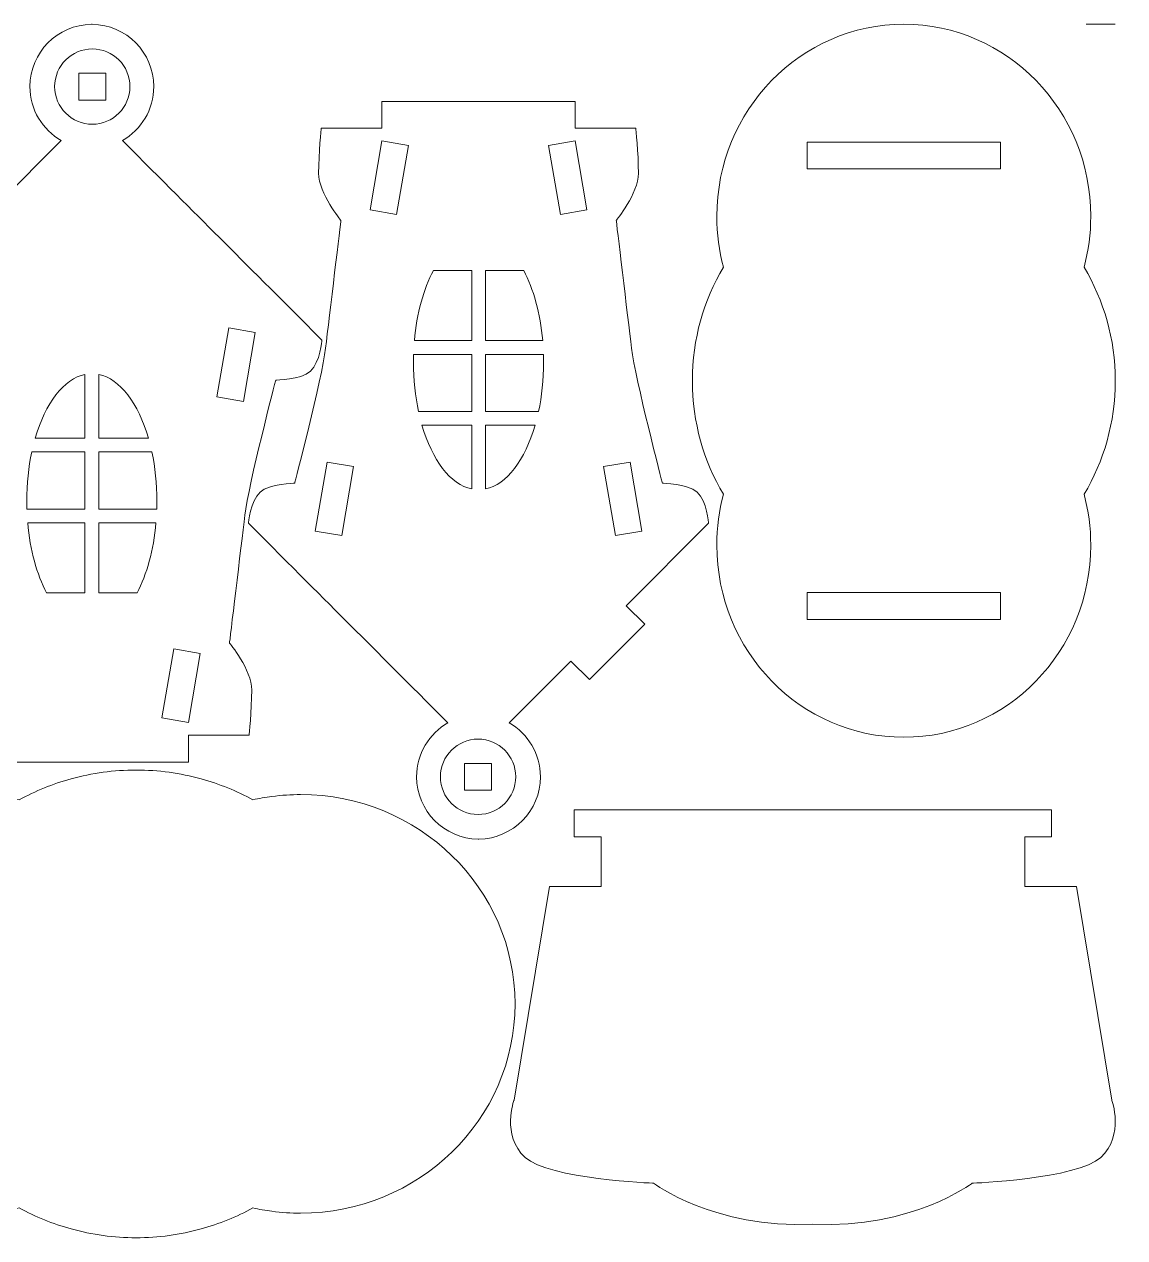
# Model space of a CAD drawing. Header units: centimetres. Extents: x -26 to 19.1, y -49.6 to 45.
# Drawn here: x 2.71 to 19.08, y -49.25 to -31.19 of the extents above; entities that cross this region are included whole.
import ezdxf

# ---------------------------------------------------------------- set-up
doc = ezdxf.new("R2010")
doc.units = ezdxf.units.CM
doc.header["$MEASUREMENT"] = 0
doc.layers.add('layer 1', color=7, linetype='Continuous')

msp = doc.modelspace()

# ---------------------------------------------------------------- linework, layer by layer
at = {"layer": 'layer 1', "color": 250, "lineweight": 9}
for points, knots in [([(3.71811, -31.18583), (3.71811, -31.18583), (3.71811, -31.18565), (3.71811, -31.18565), (3.71811, -31.18565), (3.71811, -31.18565), (3.71144, -31.18573), (3.71144, -31.18573), (3.71144, -31.18573), (3.71144, -31.18573), (3.70478, -31.18565), (3.70478, -31.18565), (3.70478, -31.18565), (3.70478, -31.18565), (3.70478, -31.18583), (3.70478, -31.18583), (3.70478, -31.18583), (3.19858, -31.19297), (2.79026, -31.60559), (2.79026, -32.11351), (2.79026, -32.11351), (2.79026, -32.45729), (2.97738, -32.75749), (3.25532, -32.91777), (3.25532, -32.91777), (3.25532, -32.91777), (2.33755, -33.83555), (2.33755, -33.83555), (2.33755, -33.83555), (2.33755, -33.83555), (2.06136, -33.55937), (2.06136, -33.55937), (2.06136, -33.55937), (2.06136, -33.55937), (1.23787, -34.38288), (1.23787, -34.38288), (1.23787, -34.38288), (1.23787, -34.38288), (1.51404, -34.65904), (1.51404, -34.65904), (1.51404, -34.65904), (1.51404, -34.65904), (0.28688, -35.8862), (0.28688, -35.8862), (0.28688, -35.8862), (0.28688, -35.8862), (0.31382, -36.21728), (0.45927, -36.34951), (0.45927, -36.34951), (0.60472, -36.48173), (0.97498, -36.48173), (0.97498, -36.48173), (0.97498, -36.48173), (0.97498, -36.48173), (1.37932, -38.03443), (1.435, -38.49445), (1.435, -38.49445), (1.49068, -38.95448), (1.66258, -40.39581), (1.66258, -40.39581), (1.66258, -40.39581), (1.66258, -40.39581), (1.332, -40.79251), (1.332, -41.09664), (1.332, -41.09664), (1.332, -41.40077), (1.37167, -41.76729), (1.37167, -41.76729), (1.37167, -41.76729), (1.37167, -41.76729), (2.27415, -41.76729), (2.27415, -41.76729), (2.27415, -41.76729), (2.27415, -41.76729), (2.27415, -42.16691), (2.27415, -42.16691), (2.27415, -42.16691), (2.27415, -42.16691), (5.14874, -42.16691), (5.14874, -42.16691), (5.14874, -42.16691), (5.14874, -42.16691), (5.14874, -41.76729), (5.14874, -41.76729), (5.14874, -41.76729), (5.14874, -41.76729), (6.05122, -41.76729), (6.05122, -41.76729), (6.05122, -41.76729), (6.05122, -41.76729), (6.09088, -41.40077), (6.09088, -41.09664), (6.09088, -41.09664), (6.09088, -40.79251), (5.76031, -40.39581), (5.76031, -40.39581), (5.76031, -40.39581), (5.76031, -40.39581), (5.9322, -38.95448), (5.98788, -38.49445), (5.98788, -38.49445), (6.04356, -38.03443), (6.44791, -36.48173), (6.44791, -36.48173), (6.44791, -36.48173), (6.44791, -36.48173), (6.81816, -36.48173), (6.96362, -36.34951), (6.96362, -36.34951), (7.10907, -36.21728), (7.136, -35.8862), (7.136, -35.8862), (7.136, -35.8862), (5.78482, -34.53501), (5.41035, -34.16056), (4.16756, -32.91777), (4.16756, -32.91777), (4.44551, -32.75749), (4.63263, -32.45729), (4.63263, -32.11351), (4.63263, -32.11351), (4.63263, -31.60559), (4.22431, -31.19297), (3.71811, -31.18583)], [0, 0, 0, 0, 0.03125, 0.03125, 0.03125, 0.03125, 0.0625, 0.0625, 0.0625, 0.0625, 0.09375, 0.09375, 0.09375, 0.09375, 0.125, 0.125, 0.125, 0.125, 0.15625, 0.15625, 0.15625, 0.15625, 0.1875, 0.1875, 0.1875, 0.1875, 0.21875, 0.21875, 0.21875, 0.21875, 0.25, 0.25, 0.25, 0.25, 0.28125, 0.28125, 0.28125, 0.28125, 0.3125, 0.3125, 0.3125, 0.3125, 0.34375, 0.34375, 0.34375, 0.34375, 0.375, 0.375, 0.375, 0.375, 0.40625, 0.40625, 0.40625, 0.40625, 0.4375, 0.4375, 0.4375, 0.4375, 0.46875, 0.46875, 0.46875, 0.46875, 0.5, 0.5, 0.5, 0.5, 0.53125, 0.53125, 0.53125, 0.53125, 0.5625, 0.5625, 0.5625, 0.5625, 0.59375, 0.59375, 0.59375, 0.59375, 0.625, 0.625, 0.625, 0.625, 0.65625, 0.65625, 0.65625, 0.65625, 0.6875, 0.6875, 0.6875, 0.6875, 0.71875, 0.71875, 0.71875, 0.71875, 0.75, 0.75, 0.75, 0.75, 0.78125, 0.78125, 0.78125, 0.78125, 0.8125, 0.8125, 0.8125, 0.8125, 0.84375, 0.84375, 0.84375, 0.84375, 0.875, 0.875, 0.875, 0.875, 0.90625, 0.90625, 0.90625, 0.90625, 0.9375, 0.9375, 0.9375, 0.9375, 1, 1, 1, 1]), ([(13.01291, -38.93944), (13.01291, -38.67705), (13.04751, -38.423), (13.11199, -38.18164), (13.11199, -38.18164), (12.81782, -37.68983), (12.64803, -37.11111), (12.64803, -36.49167), (12.64803, -36.49167), (12.64803, -35.87223), (12.81782, -35.29351), (13.11199, -34.80169), (13.11199, -34.80169), (13.04751, -34.56033), (13.01291, -34.30628), (13.01291, -34.04391), (13.01291, -34.04391), (13.01291, -32.4656), (14.25882, -31.18565), (15.79516, -31.18565), (15.79516, -31.18565), (17.33148, -31.18565), (18.57739, -32.4656), (18.57739, -34.04391), (18.57739, -34.04391), (18.57739, -34.30628), (18.5428, -34.56033), (18.47832, -34.80169), (18.47832, -34.80169), (18.77251, -35.29351), (18.94228, -35.87223), (18.94228, -36.49167), (18.94228, -36.49167), (18.94228, -37.11111), (18.77248, -37.68983), (18.47832, -38.18164), (18.47832, -38.18164), (18.5428, -38.423), (18.57739, -38.67705), (18.57739, -38.93944), (18.57739, -38.93944), (18.57739, -40.51775), (17.33148, -41.79769), (15.79516, -41.79769), (15.79516, -41.79769), (14.25882, -41.79769), (13.01291, -40.51775), (13.01291, -38.93944)], [0, 0, 0, 0, 0.07692308, 0.07692308, 0.07692308, 0.07692308, 0.15384615, 0.15384615, 0.15384615, 0.15384615, 0.23076923, 0.23076923, 0.23076923, 0.23076923, 0.30769231, 0.30769231, 0.30769231, 0.30769231, 0.38461538, 0.38461538, 0.38461538, 0.38461538, 0.46153846, 0.46153846, 0.46153846, 0.46153846, 0.53846154, 0.53846154, 0.53846154, 0.53846154, 0.61538462, 0.61538462, 0.61538462, 0.61538462, 0.69230769, 0.69230769, 0.69230769, 0.69230769, 0.76923077, 0.76923077, 0.76923077, 0.76923077, 0.84615385, 0.84615385, 0.84615385, 0.84615385, 1, 1, 1, 1]), ([(9.45955, -43.31379), (9.45955, -43.31379), (9.45955, -43.31396), (9.45955, -43.31396), (9.45955, -43.31396), (9.45955, -43.31396), (9.46622, -43.31388), (9.46622, -43.31388), (9.46622, -43.31388), (9.46622, -43.31388), (9.47288, -43.31396), (9.47288, -43.31396), (9.47288, -43.31396), (9.47288, -43.31396), (9.47288, -43.31379), (9.47288, -43.31379), (9.47288, -43.31379), (9.97908, -43.30664), (10.3874, -42.89403), (10.3874, -42.38611), (10.3874, -42.38611), (10.3874, -42.04232), (10.20028, -41.74212), (9.92234, -41.58184), (9.92234, -41.58184), (9.92234, -41.58184), (10.84011, -40.66407), (10.84011, -40.66407), (10.84011, -40.66407), (10.84011, -40.66407), (11.1163, -40.94024), (11.1163, -40.94024), (11.1163, -40.94024), (11.1163, -40.94024), (11.93979, -40.11673), (11.93979, -40.11673), (11.93979, -40.11673), (11.93979, -40.11673), (11.66362, -39.84057), (11.66362, -39.84057), (11.66362, -39.84057), (11.66362, -39.84057), (12.89078, -38.61341), (12.89078, -38.61341), (12.89078, -38.61341), (12.89078, -38.61341), (12.86384, -38.28233), (12.71839, -38.15011), (12.71839, -38.15011), (12.57294, -38.01788), (12.20268, -38.01788), (12.20268, -38.01788), (12.20268, -38.01788), (12.20268, -38.01788), (11.79834, -36.46519), (11.74266, -36.00516), (11.74266, -36.00516), (11.68698, -35.54513), (11.51508, -34.1038), (11.51508, -34.1038), (11.51508, -34.1038), (11.51508, -34.1038), (11.84566, -33.70711), (11.84566, -33.40297), (11.84566, -33.40297), (11.84566, -33.09884), (11.80599, -32.73232), (11.80599, -32.73232), (11.80599, -32.73232), (11.80599, -32.73232), (10.90351, -32.73232), (10.90351, -32.73232), (10.90351, -32.73232), (10.90351, -32.73232), (10.90351, -32.33271), (10.90351, -32.33271), (10.90351, -32.33271), (10.90351, -32.33271), (8.02892, -32.33271), (8.02892, -32.33271), (8.02892, -32.33271), (8.02892, -32.33271), (8.02892, -32.73232), (8.02892, -32.73232), (8.02892, -32.73232), (8.02892, -32.73232), (7.12644, -32.73232), (7.12644, -32.73232), (7.12644, -32.73232), (7.12644, -32.73232), (7.08678, -33.09884), (7.08678, -33.40297), (7.08678, -33.40297), (7.08678, -33.70711), (7.41735, -34.1038), (7.41735, -34.1038), (7.41735, -34.1038), (7.41735, -34.1038), (7.24546, -35.54513), (7.18978, -36.00516), (7.18978, -36.00516), (7.1341, -36.46519), (6.72975, -38.01788), (6.72975, -38.01788), (6.72975, -38.01788), (6.72975, -38.01788), (6.3595, -38.01788), (6.21404, -38.15011), (6.21404, -38.15011), (6.06859, -38.28233), (6.04166, -38.61341), (6.04166, -38.61341), (6.04166, -38.61341), (7.39284, -39.9646), (7.76731, -40.33905), (9.0101, -41.58184), (9.0101, -41.58184), (8.73215, -41.74212), (8.54503, -42.04232), (8.54503, -42.38611), (8.54503, -42.38611), (8.54503, -42.89403), (8.95335, -43.30664), (9.45955, -43.31379)], [0, 0, 0, 0, 0.03125, 0.03125, 0.03125, 0.03125, 0.0625, 0.0625, 0.0625, 0.0625, 0.09375, 0.09375, 0.09375, 0.09375, 0.125, 0.125, 0.125, 0.125, 0.15625, 0.15625, 0.15625, 0.15625, 0.1875, 0.1875, 0.1875, 0.1875, 0.21875, 0.21875, 0.21875, 0.21875, 0.25, 0.25, 0.25, 0.25, 0.28125, 0.28125, 0.28125, 0.28125, 0.3125, 0.3125, 0.3125, 0.3125, 0.34375, 0.34375, 0.34375, 0.34375, 0.375, 0.375, 0.375, 0.375, 0.40625, 0.40625, 0.40625, 0.40625, 0.4375, 0.4375, 0.4375, 0.4375, 0.46875, 0.46875, 0.46875, 0.46875, 0.5, 0.5, 0.5, 0.5, 0.53125, 0.53125, 0.53125, 0.53125, 0.5625, 0.5625, 0.5625, 0.5625, 0.59375, 0.59375, 0.59375, 0.59375, 0.625, 0.625, 0.625, 0.625, 0.65625, 0.65625, 0.65625, 0.65625, 0.6875, 0.6875, 0.6875, 0.6875, 0.71875, 0.71875, 0.71875, 0.71875, 0.75, 0.75, 0.75, 0.75, 0.78125, 0.78125, 0.78125, 0.78125, 0.8125, 0.8125, 0.8125, 0.8125, 0.84375, 0.84375, 0.84375, 0.84375, 0.875, 0.875, 0.875, 0.875, 0.90625, 0.90625, 0.90625, 0.90625, 0.9375, 0.9375, 0.9375, 0.9375, 1, 1, 1, 1]), ([(8.24758, -34.01612), (8.24758, -34.01612), (8.4232, -32.98913), (8.4232, -32.98913), (8.4232, -32.98913), (8.4232, -32.98913), (8.02892, -32.92171), (8.02892, -32.92171), (8.02892, -32.92171), (8.02892, -32.92171), (7.8533, -33.94869), (7.8533, -33.94869), (7.8533, -33.94869), (7.8533, -33.94869), (8.24758, -34.01612), (8.24758, -34.01612)], [0, 0, 0, 0, 0.2, 0.2, 0.2, 0.2, 0.4, 0.4, 0.4, 0.4, 0.6, 0.6, 0.6, 0.6, 1, 1, 1, 1]), ([(10.68486, -34.01612), (10.68486, -34.01612), (10.50923, -32.98913), (10.50923, -32.98913), (10.50923, -32.98913), (10.50923, -32.98913), (10.90351, -32.92171), (10.90351, -32.92171), (10.90351, -32.92171), (10.90351, -32.92171), (11.07914, -33.94869), (11.07914, -33.94869), (11.07914, -33.94869), (11.07914, -33.94869), (10.68486, -34.01612), (10.68486, -34.01612)], [0, 0, 0, 0, 0.2, 0.2, 0.2, 0.2, 0.4, 0.4, 0.4, 0.4, 0.6, 0.6, 0.6, 0.6, 1, 1, 1, 1]), ([(17.23252, -32.93871), (17.23252, -32.93871), (14.35794, -32.93871), (14.35794, -32.93871), (14.35794, -32.93871), (14.35794, -32.93871), (14.35794, -33.33741), (14.35794, -33.33741), (14.35794, -33.33741), (14.35794, -33.33741), (17.23252, -33.33741), (17.23252, -33.33741), (17.23252, -33.33741), (17.23252, -33.33741), (17.23252, -32.93871), (17.23252, -32.93871)], [0, 0, 0, 0, 0.2, 0.2, 0.2, 0.2, 0.4, 0.4, 0.4, 0.4, 0.6, 0.6, 0.6, 0.6, 1, 1, 1, 1]), ([(9.3641, -35.89399), (9.3641, -35.89399), (9.3641, -34.85015), (9.3641, -34.85015), (9.3641, -34.85015), (9.3641, -34.85015), (8.79356, -34.85015), (8.79356, -34.85015), (8.79356, -34.85015), (8.64848, -35.12476), (8.54703, -35.48732), (8.51164, -35.894), (8.51164, -35.894), (8.51164, -35.894), (9.3641, -35.89399), (9.3641, -35.89399)], [0, 0, 0, 0, 0.2, 0.2, 0.2, 0.2, 0.4, 0.4, 0.4, 0.4, 0.6, 0.6, 0.6, 0.6, 1, 1, 1, 1]), ([(9.56847, -35.89399), (9.56847, -35.89399), (10.42094, -35.894), (10.42094, -35.894), (10.42094, -35.894), (10.38555, -35.48732), (10.2841, -35.12476), (10.13902, -34.85015), (10.13902, -34.85015), (10.13902, -34.85015), (9.56847, -34.85015), (9.56847, -34.85015), (9.56847, -34.85015), (9.56847, -34.85015), (9.56847, -35.89399), (9.56847, -35.89399)], [0, 0, 0, 0, 0.2, 0.2, 0.2, 0.2, 0.4, 0.4, 0.4, 0.4, 0.6, 0.6, 0.6, 0.6, 1, 1, 1, 1]), ([(5.57202, -36.73049), (5.57202, -36.73049), (5.9663, -36.79793), (5.9663, -36.79793), (5.9663, -36.79793), (5.9663, -36.79793), (6.14191, -35.77092), (6.14191, -35.77092), (6.14191, -35.77092), (6.14191, -35.77092), (5.74764, -35.70351), (5.74764, -35.70351), (5.74764, -35.70351), (5.74764, -35.70351), (5.57202, -36.73049), (5.57202, -36.73049)], [0, 0, 0, 0, 0.2, 0.2, 0.2, 0.2, 0.4, 0.4, 0.4, 0.4, 0.6, 0.6, 0.6, 0.6, 1, 1, 1, 1]), ([(9.3641, -36.94819), (9.3641, -36.94819), (9.3641, -36.0984), (9.3641, -36.0984), (9.3641, -36.0984), (9.3641, -36.0984), (8.49962, -36.09837), (8.49962, -36.09837), (8.49962, -36.09837), (8.49842, -36.137), (8.49782, -36.17589), (8.49782, -36.21508), (8.49782, -36.21508), (8.49782, -36.47495), (8.5245, -36.72263), (8.57279, -36.94819), (8.57279, -36.94819), (8.57279, -36.94819), (9.3641, -36.94819), (9.3641, -36.94819)], [0, 0, 0, 0, 0.16666667, 0.16666667, 0.16666667, 0.16666667, 0.33333333, 0.33333333, 0.33333333, 0.33333333, 0.5, 0.5, 0.5, 0.5, 0.66666667, 0.66666667, 0.66666667, 0.66666667, 1, 1, 1, 1]), ([(9.56847, -36.94819), (9.56847, -36.94819), (10.3598, -36.94819), (10.3598, -36.94819), (10.3598, -36.94819), (10.40808, -36.72263), (10.43476, -36.47495), (10.43476, -36.21508), (10.43476, -36.21508), (10.43476, -36.17589), (10.43416, -36.137), (10.43296, -36.09837), (10.43296, -36.09837), (10.43296, -36.09837), (9.56847, -36.0984), (9.56847, -36.0984), (9.56847, -36.0984), (9.56847, -36.0984), (9.56847, -36.94819), (9.56847, -36.94819)], [0, 0, 0, 0, 0.16666667, 0.16666667, 0.16666667, 0.16666667, 0.33333333, 0.33333333, 0.33333333, 0.33333333, 0.5, 0.5, 0.5, 0.5, 0.66666667, 0.66666667, 0.66666667, 0.66666667, 1, 1, 1, 1]), ([(3.60916, -36.39741), (3.29172, -36.46268), (3.0199, -36.82855), (2.86919, -37.34703), (2.86919, -37.34703), (2.86919, -37.34703), (3.60919, -37.34703), (3.60919, -37.34703), (3.60919, -37.34703), (3.60919, -37.34703), (3.60916, -36.39741), (3.60916, -36.39741)], [0, 0, 0, 0, 0.25, 0.25, 0.25, 0.25, 0.5, 0.5, 0.5, 0.5, 1, 1, 1, 1]), ([(3.81356, -36.39741), (3.81356, -36.39741), (3.81356, -37.34703), (3.81356, -37.34703), (3.81356, -37.34703), (3.81356, -37.34703), (4.55355, -37.34703), (4.55355, -37.34703), (4.55355, -37.34703), (4.40283, -36.82853), (4.131, -36.46268), (3.81356, -36.39741)], [0, 0, 0, 0, 0.25, 0.25, 0.25, 0.25, 0.5, 0.5, 0.5, 0.5, 1, 1, 1, 1]), ([(9.3641, -38.1022), (9.3641, -38.1022), (9.3641, -37.15259), (9.3641, -37.15259), (9.3641, -37.15259), (9.3641, -37.15259), (8.62411, -37.15259), (8.62411, -37.15259), (8.62411, -37.15259), (8.77483, -37.67108), (9.04666, -38.03693), (9.3641, -38.1022)], [0, 0, 0, 0, 0.25, 0.25, 0.25, 0.25, 0.5, 0.5, 0.5, 0.5, 1, 1, 1, 1]), ([(9.5685, -38.1022), (9.88594, -38.03693), (10.15776, -37.67107), (10.30847, -37.15259), (10.30847, -37.15259), (10.30847, -37.15259), (9.56847, -37.15259), (9.56847, -37.15259), (9.56847, -37.15259), (9.56847, -37.15259), (9.5685, -38.1022), (9.5685, -38.1022)], [0, 0, 0, 0, 0.25, 0.25, 0.25, 0.25, 0.5, 0.5, 0.5, 0.5, 1, 1, 1, 1]), ([(3.60919, -37.55143), (3.60919, -37.55143), (2.81786, -37.55143), (2.81786, -37.55143), (2.81786, -37.55143), (2.76958, -37.77699), (2.7429, -38.02467), (2.7429, -38.28453), (2.7429, -38.28453), (2.7429, -38.32372), (2.7435, -38.36261), (2.7447, -38.40124), (2.7447, -38.40124), (2.7447, -38.40124), (3.60919, -38.40121), (3.60919, -38.40121), (3.60919, -38.40121), (3.60919, -38.40121), (3.60919, -37.55143), (3.60919, -37.55143)], [0, 0, 0, 0, 0.16666667, 0.16666667, 0.16666667, 0.16666667, 0.33333333, 0.33333333, 0.33333333, 0.33333333, 0.5, 0.5, 0.5, 0.5, 0.66666667, 0.66666667, 0.66666667, 0.66666667, 1, 1, 1, 1]), ([(3.81356, -37.55143), (3.81356, -37.55143), (3.81356, -38.40121), (3.81356, -38.40121), (3.81356, -38.40121), (3.81356, -38.40121), (4.67804, -38.40124), (4.67804, -38.40124), (4.67804, -38.40124), (4.67924, -38.36261), (4.67984, -38.32372), (4.67984, -38.28453), (4.67984, -38.28453), (4.67984, -38.02467), (4.65316, -37.77699), (4.60487, -37.55143), (4.60487, -37.55143), (4.60487, -37.55143), (3.81356, -37.55143), (3.81356, -37.55143)], [0, 0, 0, 0, 0.16666667, 0.16666667, 0.16666667, 0.16666667, 0.33333333, 0.33333333, 0.33333333, 0.33333333, 0.5, 0.5, 0.5, 0.5, 0.66666667, 0.66666667, 0.66666667, 0.66666667, 1, 1, 1, 1]), ([(7.60564, -37.76912), (7.60564, -37.76912), (7.21136, -37.70168), (7.21136, -37.70168), (7.21136, -37.70168), (7.21136, -37.70168), (7.03575, -38.72869), (7.03575, -38.72869), (7.03575, -38.72869), (7.03575, -38.72869), (7.43002, -38.79611), (7.43002, -38.79611), (7.43002, -38.79611), (7.43002, -38.79611), (7.60564, -37.76912), (7.60564, -37.76912)], [0, 0, 0, 0, 0.2, 0.2, 0.2, 0.2, 0.4, 0.4, 0.4, 0.4, 0.6, 0.6, 0.6, 0.6, 1, 1, 1, 1]), ([(11.32679, -37.76912), (11.32679, -37.76912), (11.72107, -37.70168), (11.72107, -37.70168), (11.72107, -37.70168), (11.72107, -37.70168), (11.89668, -38.72869), (11.89668, -38.72869), (11.89668, -38.72869), (11.89668, -38.72869), (11.50242, -38.79611), (11.50242, -38.79611), (11.50242, -38.79611), (11.50242, -38.79611), (11.32679, -37.76912), (11.32679, -37.76912)], [0, 0, 0, 0, 0.2, 0.2, 0.2, 0.2, 0.4, 0.4, 0.4, 0.4, 0.6, 0.6, 0.6, 0.6, 1, 1, 1, 1]), ([(3.60919, -38.60563), (3.60919, -38.60563), (2.75672, -38.60561), (2.75672, -38.60561), (2.75672, -38.60561), (2.79211, -39.01229), (2.89356, -39.37485), (3.03864, -39.64947), (3.03864, -39.64947), (3.03864, -39.64947), (3.60919, -39.64947), (3.60919, -39.64947), (3.60919, -39.64947), (3.60919, -39.64947), (3.60919, -38.60563), (3.60919, -38.60563)], [0, 0, 0, 0, 0.2, 0.2, 0.2, 0.2, 0.4, 0.4, 0.4, 0.4, 0.6, 0.6, 0.6, 0.6, 1, 1, 1, 1]), ([(3.81356, -38.60563), (3.81356, -38.60563), (3.81356, -39.64947), (3.81356, -39.64947), (3.81356, -39.64947), (3.81356, -39.64947), (4.3841, -39.64947), (4.3841, -39.64947), (4.3841, -39.64947), (4.52918, -39.37485), (4.63063, -39.01229), (4.66602, -38.60561), (4.66602, -38.60561), (4.66602, -38.60561), (3.81356, -38.60563), (3.81356, -38.60563)], [0, 0, 0, 0, 0.2, 0.2, 0.2, 0.2, 0.4, 0.4, 0.4, 0.4, 0.6, 0.6, 0.6, 0.6, 1, 1, 1, 1]), ([(14.35787, -39.64463), (14.35787, -39.64463), (17.23246, -39.64463), (17.23246, -39.64463), (17.23246, -39.64463), (17.23246, -39.64463), (17.23246, -40.04333), (17.23246, -40.04333), (17.23246, -40.04333), (17.23246, -40.04333), (14.35787, -40.04333), (14.35787, -40.04333), (14.35787, -40.04333), (14.35787, -40.04333), (14.35787, -39.64463), (14.35787, -39.64463)], [0, 0, 0, 0, 0.2, 0.2, 0.2, 0.2, 0.4, 0.4, 0.4, 0.4, 0.6, 0.6, 0.6, 0.6, 1, 1, 1, 1]), ([(4.93008, -40.48349), (4.93008, -40.48349), (4.75446, -41.51048), (4.75446, -41.51048), (4.75446, -41.51048), (4.75446, -41.51048), (5.14874, -41.57791), (5.14874, -41.57791), (5.14874, -41.57791), (5.14874, -41.57791), (5.32436, -40.55092), (5.32436, -40.55092), (5.32436, -40.55092), (5.32436, -40.55092), (4.93008, -40.48349), (4.93008, -40.48349)], [0, 0, 0, 0, 0.2, 0.2, 0.2, 0.2, 0.4, 0.4, 0.4, 0.4, 0.6, 0.6, 0.6, 0.6, 1, 1, 1, 1]), ([(10.00916, -45.76644), (10.00916, -44.90532), (9.65035, -44.12549), (9.07035, -43.56091), (9.07035, -43.56091), (8.49275, -42.99867), (7.69615, -42.65085), (6.81758, -42.65085), (6.81758, -42.65085), (6.67891, -42.65085), (6.53663, -42.66065), (6.39174, -42.67961), (6.39174, -42.67961), (6.29464, -42.69229), (6.20039, -42.70876), (6.10912, -42.72879), (6.10912, -42.72879), (5.86798, -42.59709), (5.6088, -42.49171), (5.3358, -42.41676), (5.3358, -42.41676), (5.02552, -42.33157), (4.70136, -42.28597), (4.36982, -42.28597), (4.36982, -42.28597), (4.03827, -42.28597), (3.71411, -42.33157), (3.40383, -42.41676), (3.40383, -42.41676), (3.13083, -42.49171), (2.87166, -42.59709), (2.63051, -42.72879), (2.63051, -42.72879), (2.53924, -42.70876), (2.44499, -42.69229), (2.3479, -42.67961), (2.3479, -42.67961), (2.203, -42.66065), (2.06071, -42.65085), (1.92204, -42.65085), (1.92204, -42.65085), (1.04347, -42.65085), (0.24687, -42.99867), (-0.33073, -43.56091), (-0.33073, -43.56091), (-0.91073, -44.12549), (-1.26954, -44.90532), (-1.26954, -45.76644), (-1.26954, -45.76644), (-1.26954, -46.62755), (-0.91073, -47.40737), (-0.33072, -47.97196), (-0.33072, -47.97196), (0.24687, -48.53419), (1.04348, -48.882), (1.92204, -48.882), (1.92204, -48.882), (2.06071, -48.882), (2.203, -48.8722), (2.34792, -48.85325), (2.34792, -48.85325), (2.445, -48.84056), (2.53926, -48.82409), (2.63051, -48.80408), (2.63051, -48.80408), (2.87167, -48.93577), (3.13084, -49.04116), (3.40384, -49.11611), (3.40384, -49.11611), (3.71412, -49.20129), (4.0383, -49.24689), (4.36982, -49.24689), (4.36982, -49.24689), (4.70134, -49.24689), (5.02552, -49.20129), (5.33583, -49.11611), (5.33583, -49.11611), (5.6088, -49.04116), (5.86796, -48.93577), (6.10912, -48.80408), (6.10912, -48.80408), (6.20036, -48.82409), (6.29462, -48.84056), (6.39171, -48.85325), (6.39171, -48.85325), (6.53663, -48.8722), (6.67892, -48.882), (6.81758, -48.882), (6.81758, -48.882), (7.69612, -48.882), (8.49275, -48.53419), (9.07034, -47.97196), (9.07034, -47.97196), (9.65035, -47.40737), (10.00916, -46.62755), (10.00916, -45.76644)], [0, 0, 0, 0, 0.04, 0.04, 0.04, 0.04, 0.08, 0.08, 0.08, 0.08, 0.12, 0.12, 0.12, 0.12, 0.16, 0.16, 0.16, 0.16, 0.2, 0.2, 0.2, 0.2, 0.24, 0.24, 0.24, 0.24, 0.28, 0.28, 0.28, 0.28, 0.32, 0.32, 0.32, 0.32, 0.36, 0.36, 0.36, 0.36, 0.4, 0.4, 0.4, 0.4, 0.44, 0.44, 0.44, 0.44, 0.48, 0.48, 0.48, 0.48, 0.52, 0.52, 0.52, 0.52, 0.56, 0.56, 0.56, 0.56, 0.6, 0.6, 0.6, 0.6, 0.64, 0.64, 0.64, 0.64, 0.68, 0.68, 0.68, 0.68, 0.72, 0.72, 0.72, 0.72, 0.76, 0.76, 0.76, 0.76, 0.8, 0.8, 0.8, 0.8, 0.84, 0.84, 0.84, 0.84, 0.88, 0.88, 0.88, 0.88, 0.92, 0.92, 0.92, 0.92, 1, 1, 1, 1])]:
    msp.add_open_spline(points, degree=3, knots=knots, dxfattribs=at)
msp.add_open_spline([(18.94228, -31.18565), (18.94228, -31.18565), (18.51027, -31.18565), (18.51027, -31.18565)], degree=3, dxfattribs=at)
at = {"layer": 'layer 1', "color": 242, "lineweight": 9}
for points, knots in [([(3.7181, -31.55309), (4.02754, -31.55309), (4.27844, -31.80404), (4.27844, -32.11349), (4.27844, -32.11349), (4.27844, -32.42292), (4.02754, -32.67387), (3.7181, -32.67387), (3.7181, -32.67387), (3.40864, -32.67387), (3.15772, -32.42292), (3.15772, -32.11349), (3.15772, -32.11349), (3.15772, -31.80404), (3.40864, -31.55309), (3.7181, -31.55309)], [0, 0, 0, 0, 0.2, 0.2, 0.2, 0.2, 0.4, 0.4, 0.4, 0.4, 0.6, 0.6, 0.6, 0.6, 1, 1, 1, 1]), ([(3.51807, -31.91345), (3.51807, -31.91345), (3.91807, -31.91345), (3.91807, -31.91345), (3.91807, -31.91345), (3.91807, -31.91345), (3.91807, -32.31347), (3.91807, -32.31347), (3.91807, -32.31347), (3.91807, -32.31347), (3.51807, -32.31347), (3.51807, -32.31347), (3.51807, -32.31347), (3.51807, -32.31347), (3.51807, -31.91345), (3.51807, -31.91345)], [0, 0, 0, 0, 0.2, 0.2, 0.2, 0.2, 0.4, 0.4, 0.4, 0.4, 0.6, 0.6, 0.6, 0.6, 1, 1, 1, 1]), ([(9.45956, -42.94652), (9.15012, -42.94652), (8.89922, -42.69557), (8.89922, -42.38612), (8.89922, -42.38612), (8.89922, -42.07669), (9.15012, -41.82575), (9.45956, -41.82575), (9.45956, -41.82575), (9.76902, -41.82575), (10.01994, -42.07669), (10.01994, -42.38612), (10.01994, -42.38612), (10.01994, -42.69557), (9.76902, -42.94652), (9.45956, -42.94652)], [0, 0, 0, 0, 0.2, 0.2, 0.2, 0.2, 0.4, 0.4, 0.4, 0.4, 0.6, 0.6, 0.6, 0.6, 1, 1, 1, 1]), ([(9.65959, -42.58616), (9.65959, -42.58616), (9.25959, -42.58616), (9.25959, -42.58616), (9.25959, -42.58616), (9.25959, -42.58616), (9.25959, -42.18615), (9.25959, -42.18615), (9.25959, -42.18615), (9.25959, -42.18615), (9.65959, -42.18615), (9.65959, -42.18615), (9.65959, -42.18615), (9.65959, -42.18615), (9.65959, -42.58616), (9.65959, -42.58616)], [0, 0, 0, 0, 0.2, 0.2, 0.2, 0.2, 0.4, 0.4, 0.4, 0.4, 0.6, 0.6, 0.6, 0.6, 1, 1, 1, 1]), ([(14.44227, -42.87947), (14.44227, -42.87947), (10.8893, -42.87947), (10.8893, -42.87947), (10.8893, -42.87947), (10.8893, -42.87947), (10.8893, -43.27947), (10.8893, -43.27947), (10.8893, -43.27947), (10.8893, -43.27947), (11.2893, -43.27947), (11.2893, -43.27947), (11.2893, -43.27947), (11.2893, -43.27947), (11.2893, -44.02112), (11.2893, -44.02112), (11.2893, -44.02112), (11.2893, -44.02112), (10.52064, -44.02112), (10.52064, -44.02112), (10.52064, -44.02112), (10.52064, -44.02112), (9.99398, -47.19717), (9.99398, -47.19717), (9.99398, -47.19717), (9.99398, -47.19717), (9.80182, -47.72313), (10.15767, -48.05052), (10.15767, -48.05052), (10.51352, -48.37791), (12.07219, -48.43484), (12.07219, -48.43484), (12.07219, -48.43484), (12.07219, -48.43484), (12.96876, -49.11404), (14.44227, -49.04356), (14.44227, -49.04356), (15.91578, -49.11404), (16.81235, -48.43484), (16.81235, -48.43484), (16.81235, -48.43484), (16.81235, -48.43484), (18.37102, -48.37791), (18.72687, -48.05052), (18.72687, -48.05052), (19.08272, -47.72313), (18.89056, -47.19717), (18.89056, -47.19717), (18.89056, -47.19717), (18.89056, -47.19717), (18.3639, -44.02112), (18.3639, -44.02112), (18.3639, -44.02112), (18.3639, -44.02112), (17.59524, -44.02112), (17.59524, -44.02112), (17.59524, -44.02112), (17.59524, -44.02112), (17.59524, -43.27947), (17.59524, -43.27947), (17.59524, -43.27947), (17.59524, -43.27947), (17.99524, -43.27947), (17.99524, -43.27947), (17.99524, -43.27947), (17.99524, -43.27947), (17.99524, -42.87947), (17.99524, -42.87947), (17.99524, -42.87947), (17.99524, -42.87947), (14.44227, -42.87947), (14.44227, -42.87947)], [0, 0, 0, 0, 0.05263158, 0.05263158, 0.05263158, 0.05263158, 0.10526316, 0.10526316, 0.10526316, 0.10526316, 0.15789474, 0.15789474, 0.15789474, 0.15789474, 0.21052632, 0.21052632, 0.21052632, 0.21052632, 0.26315789, 0.26315789, 0.26315789, 0.26315789, 0.31578947, 0.31578947, 0.31578947, 0.31578947, 0.36842105, 0.36842105, 0.36842105, 0.36842105, 0.42105263, 0.42105263, 0.42105263, 0.42105263, 0.47368421, 0.47368421, 0.47368421, 0.47368421, 0.52631579, 0.52631579, 0.52631579, 0.52631579, 0.57894737, 0.57894737, 0.57894737, 0.57894737, 0.63157895, 0.63157895, 0.63157895, 0.63157895, 0.68421053, 0.68421053, 0.68421053, 0.68421053, 0.73684211, 0.73684211, 0.73684211, 0.73684211, 0.78947368, 0.78947368, 0.78947368, 0.78947368, 0.84210526, 0.84210526, 0.84210526, 0.84210526, 0.89473684, 0.89473684, 0.89473684, 0.89473684, 1, 1, 1, 1])]:
    msp.add_open_spline(points, degree=3, knots=knots, dxfattribs=at)

doc.saveas('drawing.dxf')
